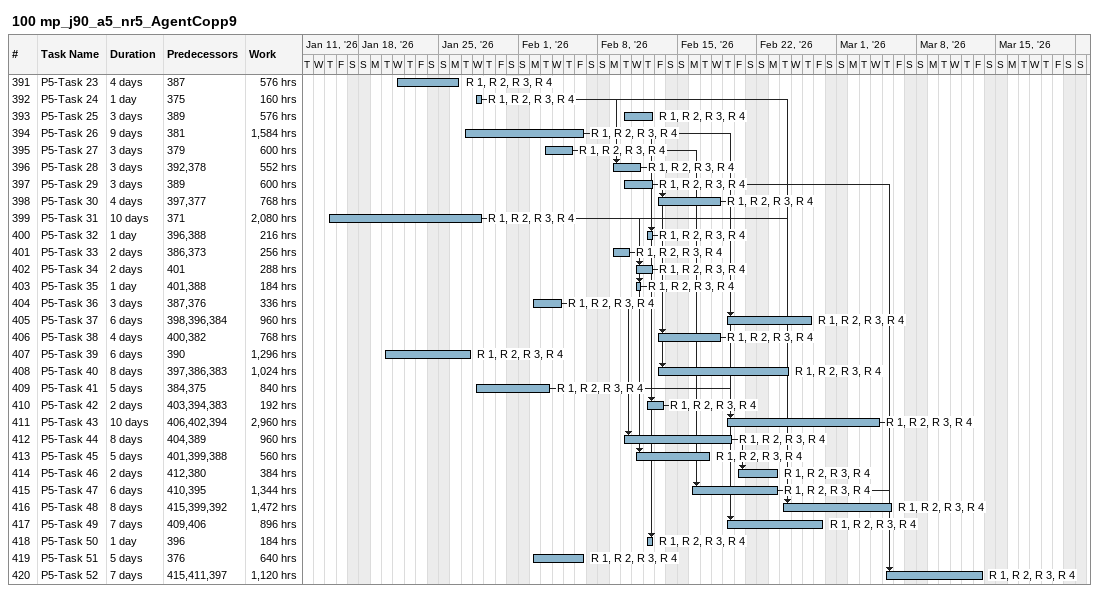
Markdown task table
100 mp_j90_a5_nr5_AgentCopp9

| ID | Task | Duration | Start | Finish | Predecessors | Resources | Work (h) |
|---|---|---|---|---|---|---|---|
| 391 | P5-Task 23 | 4d | 2026-01-21 | 2026-01-26 | 387 | R 1, R 2, R 3, R 4 | 576 |
| 392 | P5-Task 24 | 1d | 2026-01-28 | 2026-01-28 | 375 | R 1, R 2, R 3, R 4 | 160 |
| 393 | P5-Task 25 | 3d | 2026-02-10 | 2026-02-12 | 389 | R 1, R 2, R 3, R 4 | 576 |
| 394 | P5-Task 26 | 9d | 2026-01-27 | 2026-02-06 | 381 | R 1, R 2, R 3, R 4 | 1584 |
| 395 | P5-Task 27 | 3d | 2026-02-03 | 2026-02-05 | 379 | R 1, R 2, R 3, R 4 | 600 |
| 396 | P5-Task 28 | 3d | 2026-02-09 | 2026-02-11 | 392, 378 | R 1, R 2, R 3, R 4 | 552 |
| 397 | P5-Task 29 | 3d | 2026-02-10 | 2026-02-12 | 389 | R 1, R 2, R 3, R 4 | 600 |
| 398 | P5-Task 30 | 4d | 2026-02-13 | 2026-02-18 | 397, 377 | R 1, R 2, R 3, R 4 | 768 |
| 399 | P5-Task 31 | 10d | 2026-01-15 | 2026-01-28 | 371 | R 1, R 2, R 3, R 4 | 2080 |
| 400 | P5-Task 32 | 1d | 2026-02-12 | 2026-02-12 | 396, 388 | R 1, R 2, R 3, R 4 | 216 |
| 401 | P5-Task 33 | 2d | 2026-02-09 | 2026-02-10 | 386, 373 | R 1, R 2, R 3, R 4 | 256 |
| 402 | P5-Task 34 | 2d | 2026-02-11 | 2026-02-12 | 401 | R 1, R 2, R 3, R 4 | 288 |
| 403 | P5-Task 35 | 1d | 2026-02-11 | 2026-02-11 | 401, 388 | R 1, R 2, R 3, R 4 | 184 |
| 404 | P5-Task 36 | 3d | 2026-02-02 | 2026-02-04 | 387, 376 | R 1, R 2, R 3, R 4 | 336 |
| 405 | P5-Task 37 | 6d | 2026-02-19 | 2026-02-26 | 398, 396, 384 | R 1, R 2, R 3, R 4 | 960 |
| 406 | P5-Task 38 | 4d | 2026-02-13 | 2026-02-18 | 400, 382 | R 1, R 2, R 3, R 4 | 768 |
| 407 | P5-Task 39 | 6d | 2026-01-20 | 2026-01-27 | 390 | R 1, R 2, R 3, R 4 | 1296 |
| 408 | P5-Task 40 | 8d | 2026-02-13 | 2026-02-24 | 397, 386, 383 | R 1, R 2, R 3, R 4 | 1024 |
| 409 | P5-Task 41 | 5d | 2026-01-28 | 2026-02-03 | 384, 375 | R 1, R 2, R 3, R 4 | 840 |
| 410 | P5-Task 42 | 2d | 2026-02-12 | 2026-02-13 | 403, 394, 383 | R 1, R 2, R 3, R 4 | 192 |
| 411 | P5-Task 43 | 10d | 2026-02-19 | 2026-03-04 | 406, 402, 394 | R 1, R 2, R 3, R 4 | 2960 |
| 412 | P5-Task 44 | 8d | 2026-02-10 | 2026-02-19 | 404, 389 | R 1, R 2, R 3, R 4 | 960 |
| 413 | P5-Task 45 | 5d | 2026-02-11 | 2026-02-17 | 401, 399, 388 | R 1, R 2, R 3, R 4 | 560 |
| 414 | P5-Task 46 | 2d | 2026-02-20 | 2026-02-23 | 412, 380 | R 1, R 2, R 3, R 4 | 384 |
| 415 | P5-Task 47 | 6d | 2026-02-16 | 2026-02-23 | 410, 395 | R 1, R 2, R 3, R 4 | 1344 |
| 416 | P5-Task 48 | 8d | 2026-02-24 | 2026-03-05 | 415, 399, 392 | R 1, R 2, R 3, R 4 | 1472 |
| 417 | P5-Task 49 | 7d | 2026-02-19 | 2026-02-27 | 409, 406 | R 1, R 2, R 3, R 4 | 896 |
| 418 | P5-Task 50 | 1d | 2026-02-12 | 2026-02-12 | 396 | R 1, R 2, R 3, R 4 | 184 |
| 419 | P5-Task 51 | 5d | 2026-02-02 | 2026-02-06 | 376 | R 1, R 2, R 3, R 4 | 640 |
| 420 | P5-Task 52 | 7d | 2026-03-05 | 2026-03-13 | 415, 411, 397 | R 1, R 2, R 3, R 4 | 1120 |
